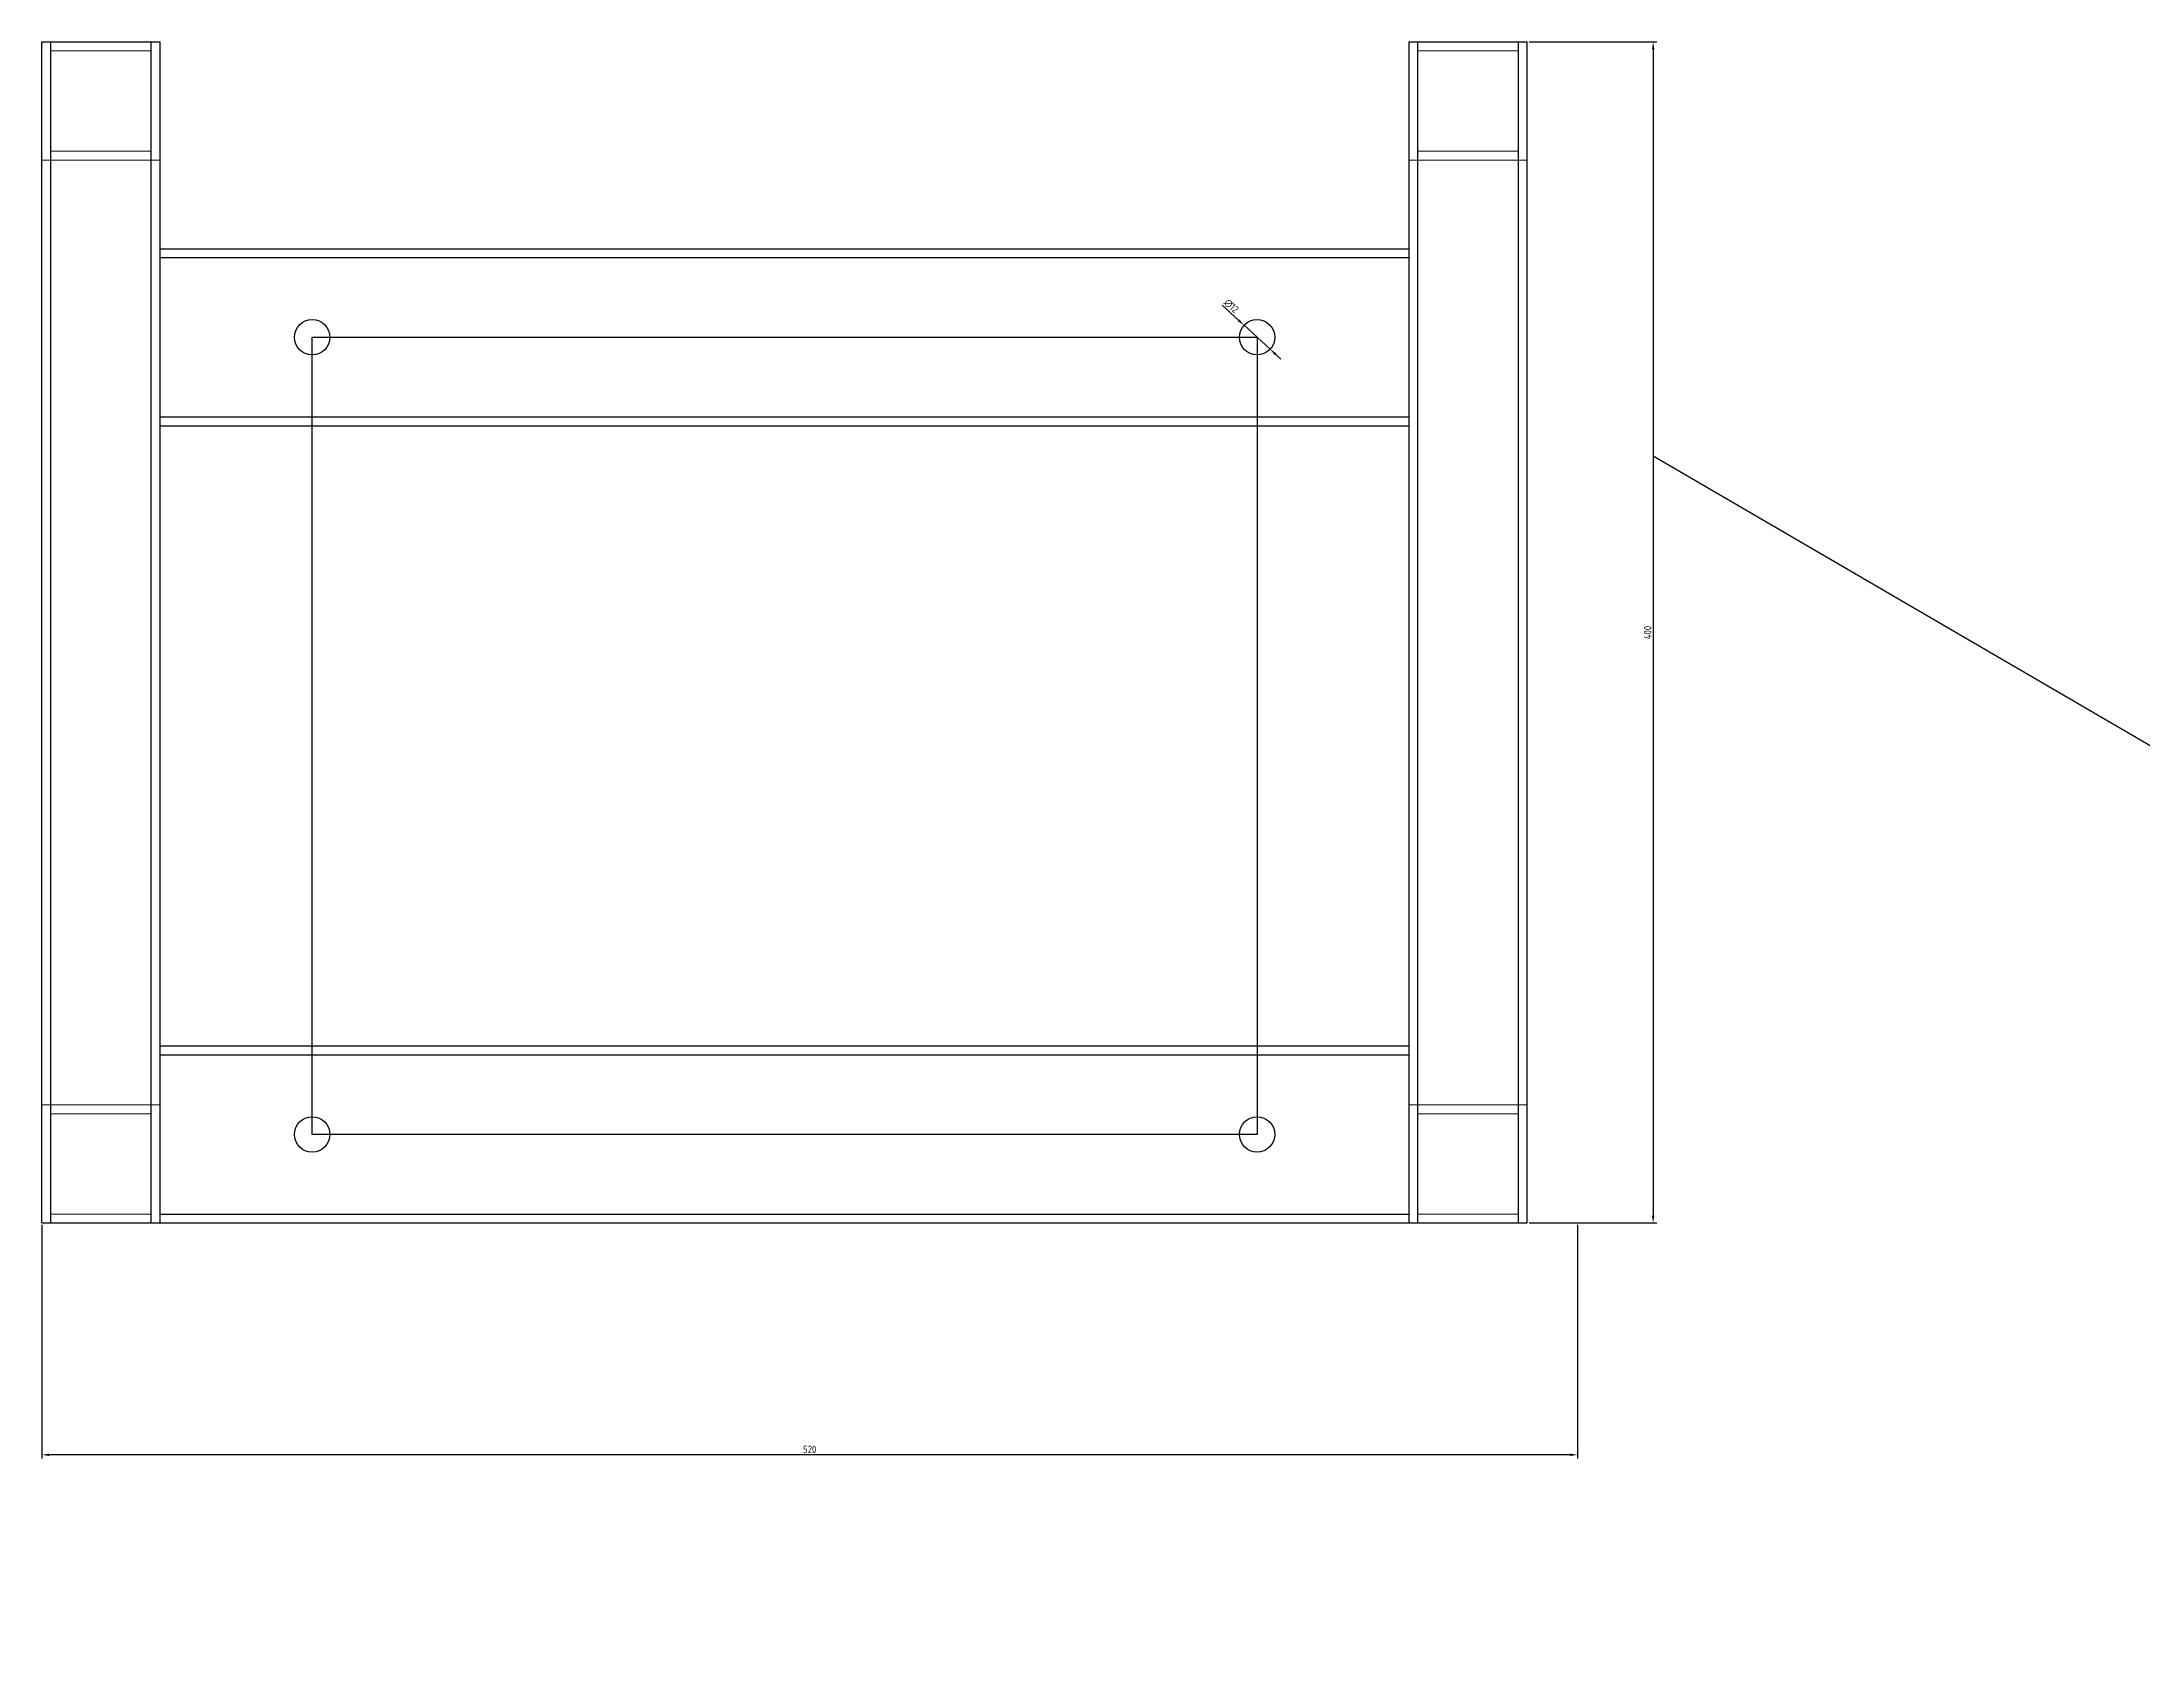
# Model space of a CAD drawing. Extents: x 758840 to 1108724, y -102573 to 143521.
# Drawn here: x 857599 to 858310, y 121436 to 121978 of the extents above; entities that cross this region are included whole.
import ezdxf

# ---------------------------------------------------------------- set-up
doc = ezdxf.new("R2010")
doc.units = 0
doc.header["$LTSCALE"] = 1000
doc.header["$MEASUREMENT"] = 0
for name, color, linetype in [('GEN-DC 01', 8, 'Continuous'), ('GEN-DC 虚线', 8, 'Continuous'), ('室外柴油发电-2层', 241, 'Continuous')]:
    doc.layers.add(name, color=color, linetype=linetype)
doc.layers.add('GEN-DC 03', color=8, linetype='Continuous', lineweight=0)
doc.styles.add('$0$ARCH-DC$0$STANDARD', font='gbenor.shx', dxfattribs={"bigfont": 'gbcbig.shx'})
doc.dimstyles.new('$0$ARCH-DC$0$ISO-25', dxfattribs={"dimtxt": 2.5, "dimasz": 2.5, "dimexe": 1.25, "dimexo": 0.625, "dimtad": 1, "dimtxsty": '$0$ARCH-DC$0$STANDARD', "dimcen": 2.5, "dimadec": 0, "dimazin": 0, "dimtfac": 1, "dimtmove": 0, "dimatfit": 3, "dimfxl": 1, "dimarcsym": 0})

# ---------------------------------------------------------------- blocks, each defined once
blk = doc.blocks.new('*D531')
at = {"layer": 'Defpoints', "color": 0, "ltscale": 0.1, "transparency": 16777216}
for p in [(8434111.17, -3628374.84), (8434120, -3628382.96)]:
    blk.add_point(p, dxfattribs=at)
at = {"layer": 'GEN-DC 03', "color": 0, "lineweight": -2, "ltscale": 0.1, "transparency": 16777216}
for p, q in [((8434103.72, -3628367.99), (8434109.33, -3628373.15)), ((8434120, -3628382.96), (8434111.17, -3628374.84)), ((8434121.84, -3628384.66), (8434123.68, -3628386.35))]:
    blk.add_line(p, q, dxfattribs=at)
at = {"layer": 'GEN-DC 03', "color": 0, "ltscale": 0.1, "transparency": 16777216}
for points in [[(8434109.61, -3628372.84), (8434109.05, -3628373.45), (8434111.17, -3628374.84)], [(8434122.12, -3628384.35), (8434121.56, -3628384.96), (8434120, -3628382.96)]]:
    blk.add_solid(points, dxfattribs=at)
at = {"layer": 'GEN-DC 03', "color": 0, "ltscale": 0.1, "transparency": 16777216, "insert": (8434106.87, -3628368.34), "char_height": 2.5, "attachment_point": 5, "rotation": 317.38796, "style": '$0$ARCH-DC$0$STANDARD'}
blk.add_mtext('∅12', dxfattribs=at)
blk = doc.blocks.new('*D532')
at = {"layer": 'Defpoints', "color": 0, "ltscale": 0.1, "transparency": 16777216}
for p in [(8434207.09, -3628278.9), (8434207.09, -3628678.9), (8434249.72, -3628678.9)]:
    blk.add_point(p, dxfattribs=at)
at = {"layer": 'GEN-DC 03', "color": 0, "lineweight": -2, "ltscale": 0.1, "transparency": 16777216}
for p, q in [((8434207.71, -3628278.9), (8434250.97, -3628278.9)), ((8434249.72, -3628281.4), (8434249.72, -3628676.4)), ((8434207.71, -3628678.9), (8434250.97, -3628678.9))]:
    blk.add_line(p, q, dxfattribs=at)
at = {"layer": 'GEN-DC 03', "color": 0, "ltscale": 0.1, "transparency": 16777216}
for points in [[(8434249.31, -3628281.4), (8434250.14, -3628281.4), (8434249.72, -3628278.9)], [(8434249.31, -3628676.4), (8434250.14, -3628676.4), (8434249.72, -3628678.9)]]:
    blk.add_solid(points, dxfattribs=at)
at = {"layer": 'GEN-DC 03', "color": 0, "ltscale": 0.1, "transparency": 16777216, "insert": (8434247.85, -3628478.9), "char_height": 2.5, "attachment_point": 5, "rotation": 90, "style": '$0$ARCH-DC$0$STANDARD'}
blk.add_mtext('400', dxfattribs=at)
blk = doc.blocks.new('*D534')
at = {"layer": 'Defpoints', "color": 0, "ltscale": 0.1, "transparency": 16777216}
for p in [(8433704.09, -3628678.9), (8434224.09, -3628678.9), (8433704.09, -3628757.42)]:
    blk.add_point(p, dxfattribs=at)
at = {"layer": 'GEN-DC 03', "color": 0, "lineweight": -2, "ltscale": 0.1, "transparency": 16777216}
for p, q in [((8433704.09, -3628679.53), (8433704.09, -3628758.67)), ((8434224.09, -3628679.53), (8434224.09, -3628758.67)), ((8434221.59, -3628757.42), (8433706.59, -3628757.42))]:
    blk.add_line(p, q, dxfattribs=at)
at = {"layer": 'GEN-DC 03', "color": 0, "ltscale": 0.1, "transparency": 16777216}
for points in [[(8433706.59, -3628757), (8433706.59, -3628757.84), (8433704.09, -3628757.42)], [(8434221.59, -3628757), (8434221.59, -3628757.84), (8434224.09, -3628757.42)]]:
    blk.add_solid(points, dxfattribs=at)
at = {"layer": 'GEN-DC 03', "color": 0, "ltscale": 0.1, "transparency": 16777216, "insert": (8433964.09, -3628755.55), "char_height": 2.5, "attachment_point": 5, "style": '$0$ARCH-DC$0$STANDARD'}
blk.add_mtext('520', dxfattribs=at)
blk = doc.blocks.new('柴发假负载')
at = {"color": 7, "linetype": 'Continuous', "lineweight": 25}
for p, q in [((8433704.087, -3628278.902), (8433744.087, -3628278.902)), ((8433704.087, -3628678.902), (8433704.087, -3628278.902)), ((8433704.087, -3628278.902), (8433744.087, -3628278.902)), ((8433744.087, -3628678.902), (8433744.087, -3628278.902)), ((8434167.087, -3628278.902), (8434207.087, -3628278.902)), ((8434167.087, -3628678.902), (8434167.087, -3628278.902)), ((8434207.087, -3628678.902), (8434207.087, -3628278.902)), ((8433744.087, -3628348.902), (8434167.087, -3628348.902)), ((8433744.087, -3628408.902), (8434167.087, -3628408.902)), ((8433744.087, -3628618.902), (8434167.087, -3628618.902)), ((8433704.087, -3628678.902), (8433744.087, -3628678.902)), ((8433744.087, -3628678.902), (8434167.087, -3628678.902)), ((8434167.087, -3628678.902), (8434207.087, -3628678.902))]:
    blk.add_line(p, q, dxfattribs=at)
for centre in [(8433795.587, -3628378.902), (8434115.587, -3628378.902), (8433795.587, -3628648.902), (8434115.587, -3628648.902)]:
    blk.add_circle(centre, 6, dxfattribs=at)
at = {"layer": 'GEN-DC 01', "ltscale": 0.1}
blk.add_lwpolyline([(8434115.587, -3628648.902), (8433795.587, -3628648.902), (8433795.587, -3628378.902), (8434115.587, -3628378.902)], close=True, dxfattribs=at)
at = {"layer": 'GEN-DC 03', "ltscale": 0.1}
for points in [[(8433744.087, -3628278.902), (8433704.087, -3628278.902), (8433704.087, -3628318.902), (8433744.087, -3628318.902)], [(8434207.087, -3628278.902), (8434167.087, -3628278.902), (8434167.087, -3628318.902), (8434207.087, -3628318.902)], [(8433741.087, -3628281.902), (8433707.087, -3628281.902), (8433707.087, -3628315.902), (8433741.087, -3628315.902)], [(8434204.087, -3628281.902), (8434170.087, -3628281.902), (8434170.087, -3628315.902), (8434204.087, -3628315.902)], [(8433744.087, -3628638.902), (8433704.087, -3628638.902), (8433704.087, -3628678.902), (8433744.087, -3628678.902)], [(8433741.087, -3628641.902), (8433707.087, -3628641.902), (8433707.087, -3628675.902), (8433741.087, -3628675.902)], [(8434207.087, -3628638.902), (8434167.087, -3628638.902), (8434167.087, -3628678.902), (8434207.087, -3628678.902)], [(8434204.087, -3628641.902), (8434170.087, -3628641.902), (8434170.087, -3628675.902), (8434204.087, -3628675.902)]]:
    blk.add_lwpolyline(points, close=True, dxfattribs=at)
at = {"layer": 'GEN-DC 虚线'}
for p, q in [((8433707.087, -3628678.902), (8433707.087, -3628278.902)), ((8433741.087, -3628678.902), (8433741.087, -3628278.902)), ((8434170.087, -3628678.902), (8434170.087, -3628278.902)), ((8434204.087, -3628678.902), (8434204.087, -3628278.902)), ((8433744.087, -3628351.902), (8434167.087, -3628351.902)), ((8433744.087, -3628405.902), (8434167.087, -3628405.902)), ((8433744.087, -3628621.902), (8434167.087, -3628621.902)), ((8433744.087, -3628675.902), (8434167.087, -3628675.902))]:
    blk.add_line(p, q, dxfattribs=at)
at = {"layer": 'GEN-DC 03', "ltscale": 0.1}
dim = blk.add_linear_dim(base=(8434249.722, -3628678.902), p1=(8434207.087, -3628278.902), p2=(8434207.087, -3628678.902), angle=270, dimstyle='$0$ARCH-DC$0$ISO-25', override={"dimfxl": 2.5}, dxfattribs=at)
dim.commit()
dim.dimension.update_dxf_attribs({"geometry": '*D532', "text_midpoint": (8434247.847, -3628478.902)})
dim = blk.add_diameter_dim_2p(p1=(8434120.002, -3628382.965), p2=(8434111.171, -3628374.84), dimstyle='$0$ARCH-DC$0$ISO-25', override={"dimfxl": 2.5}, dxfattribs=at)
dim.commit()
dim.dimension.update_dxf_attribs({"geometry": '*D531', "text_midpoint": (8434106.875, -3628368.34)})
dim = blk.add_linear_dim(base=(8433704.087, -3628757.421), p1=(8434224.087, -3628678.902), p2=(8433704.087, -3628678.902), angle=180, dimstyle='$0$ARCH-DC$0$ISO-25', dxfattribs=at)
dim.commit()
dim.dimension.update_dxf_attribs({"geometry": '*D534', "text_midpoint": (8433964.087, -3628755.546)})
blk.add_leader([(8436167.333, -3629537.318), (8434249.722, -3628419.199)], dimstyle='$0$ARCH-DC$0$ISO-25', override={"dimgap": 0.625, "dimtad": 1, "dimfxl": 2.5}, dxfattribs=at)

msp = doc.modelspace()

# ---------------------------------------------------------------- block references
at = {"layer": '室外柴油发电-2层'}
msp.add_blockref('柴发假负载', (-7576105, 3750256.89), dxfattribs=at)

doc.saveas('drawing.dxf')
